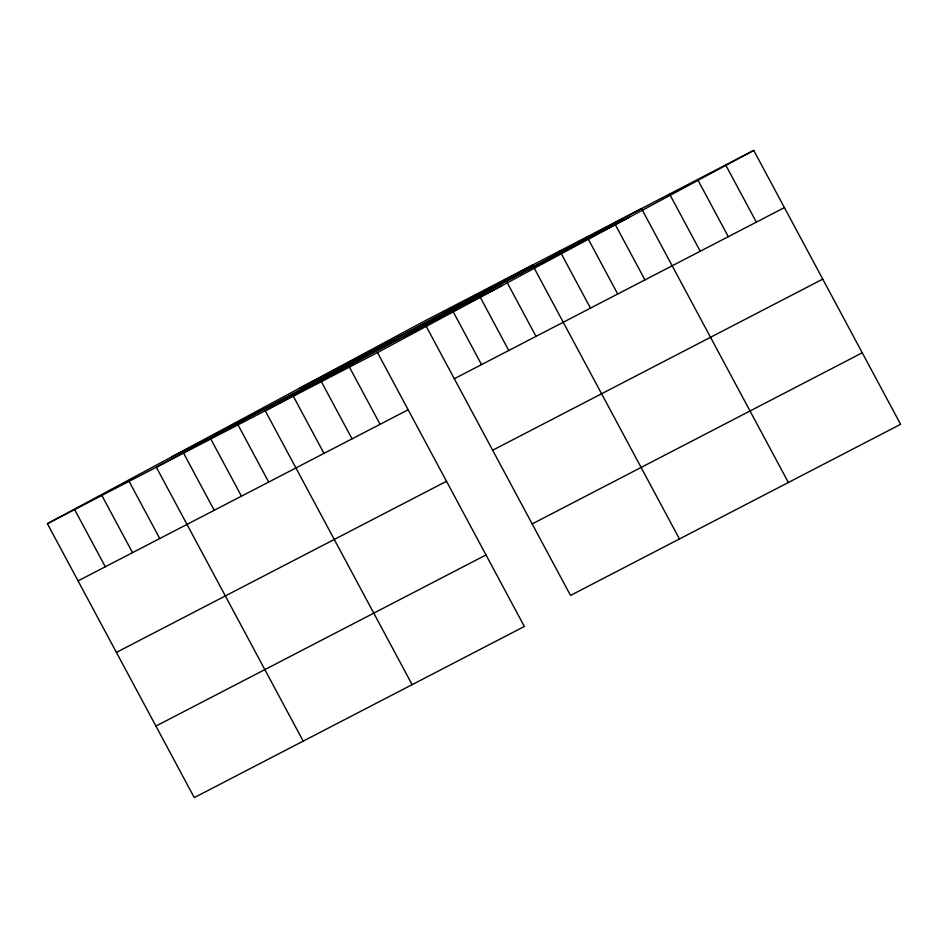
<?xml version="1.0" encoding="UTF-8"?>
<svg xmlns="http://www.w3.org/2000/svg" width="948" height="948" viewBox="0 0 948 948"><rect width="100%" height="100%" fill="white"/><g stroke="black" fill="none" stroke-linecap="round" stroke-linejoin="round"><path stroke-width="1.42" d="M47.4 523.687L377.482 352.561L524.351 626.474L194.269 797.6L47.4 523.687L423.649 321.526L753.731 150.4L900.6 424.313L570.518 595.439L425.735 325.425M641.5 208.584L265.25 410.745L412.119 684.657M377.482 352.561L753.731 150.4M299.485 388.242L629.567 217.116M171.564 456.972L501.646 285.846M454.317 378.726L784.399 207.6M78.068 580.887L408.15 409.761M492.664 450.241L822.745 279.115M116.414 652.402L446.496 481.276M532.172 523.924L862.253 352.798M155.922 726.085L486.004 554.959M725.67 164.94L756.338 222.14M697.621 179.492L728.289 236.692M669.561 194.032L700.228 251.232M642.199 209.875L788.369 482.496M614.968 224.001L644.936 279.897M587.037 236.81L617.705 294.01M559.806 250.936L590.474 308.136M679.443 538.962L532.575 265.049L156.325 467.222L303.194 741.135M505.343 279.174L536.011 336.374M480.209 297.186L508.78 350.487M452.966 311.3L481.548 364.601M349.421 367.113L380.089 424.313M321.372 381.653L352.04 438.853M293.311 396.205L323.979 453.405M238.019 424.87L268.687 482.07M210.788 438.983L241.456 496.183M183.557 453.097L214.224 510.297M129.094 481.335L159.762 538.535M101.863 495.46L132.53 552.66M74.631 509.574L105.299 566.774"/></g></svg>
